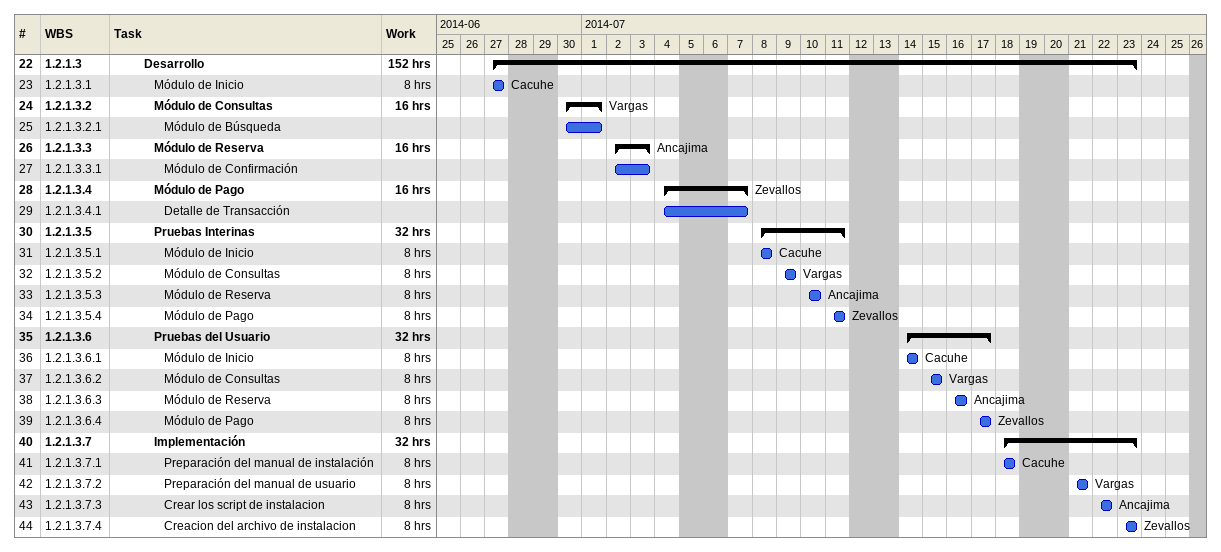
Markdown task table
| ID | WBS | Task | Start | Finish | Resources | Work (h) |
|---|---|---|---|---|---|---|
| 22 | 1.2.1.3 | **Desarrollo** | 2014-06-27 | 2014-07-23 |  | 152 |
| 23 | 1.2.1.3.1 | Módulo de Inicio | 2014-06-27 | 2014-06-27 | Cacuhe | 8 |
| 24 | 1.2.1.3.2 | **Módulo de Consultas** | 2014-06-30 | 2014-07-01 | Vargas | 16 |
| 25 | 1.2.1.3.2.1 | Módulo de Búsqueda | 2014-06-30 | 2014-07-01 |  |  |
| 26 | 1.2.1.3.3 | **Módulo de Reserva** | 2014-07-02 | 2014-07-03 | Ancajima | 16 |
| 27 | 1.2.1.3.3.1 | Módulo de Confirmación | 2014-07-02 | 2014-07-03 |  |  |
| 28 | 1.2.1.3.4 | **Módulo de Pago** | 2014-07-04 | 2014-07-07 | Zevallos | 16 |
| 29 | 1.2.1.3.4.1 | Detalle de Transacción | 2014-07-04 | 2014-07-07 |  |  |
| 30 | 1.2.1.3.5 | **Pruebas Interinas** | 2014-07-08 | 2014-07-11 |  | 32 |
| 31 | 1.2.1.3.5.1 | Módulo de Inicio | 2014-07-08 | 2014-07-08 | Cacuhe | 8 |
| 32 | 1.2.1.3.5.2 | Módulo de Consultas | 2014-07-09 | 2014-07-09 | Vargas | 8 |
| 33 | 1.2.1.3.5.3 | Módulo de Reserva | 2014-07-10 | 2014-07-10 | Ancajima | 8 |
| 34 | 1.2.1.3.5.4 | Módulo de Pago | 2014-07-11 | 2014-07-11 | Zevallos | 8 |
| 35 | 1.2.1.3.6 | **Pruebas del Usuario** | 2014-07-14 | 2014-07-17 |  | 32 |
| 36 | 1.2.1.3.6.1 | Módulo de Inicio | 2014-07-14 | 2014-07-14 | Cacuhe | 8 |
| 37 | 1.2.1.3.6.2 | Módulo de Consultas | 2014-07-15 | 2014-07-15 | Vargas | 8 |
| 38 | 1.2.1.3.6.3 | Módulo de Reserva | 2014-07-16 | 2014-07-16 | Ancajima | 8 |
| 39 | 1.2.1.3.6.4 | Módulo de Pago | 2014-07-17 | 2014-07-17 | Zevallos | 8 |
| 40 | 1.2.1.3.7 | **Implementación** | 2014-07-18 | 2014-07-23 |  | 32 |
| 41 | 1.2.1.3.7.1 | Preparación del manual de instalación | 2014-07-18 | 2014-07-18 | Cacuhe | 8 |
| 42 | 1.2.1.3.7.2 | Preparación del manual de usuario | 2014-07-21 | 2014-07-21 | Vargas | 8 |
| 43 | 1.2.1.3.7.3 | Crear los script de instalacion | 2014-07-22 | 2014-07-22 | Ancajima | 8 |
| 44 | 1.2.1.3.7.4 | Creacion del archivo de instalacion | 2014-07-23 | 2014-07-23 | Zevallos | 8 |
